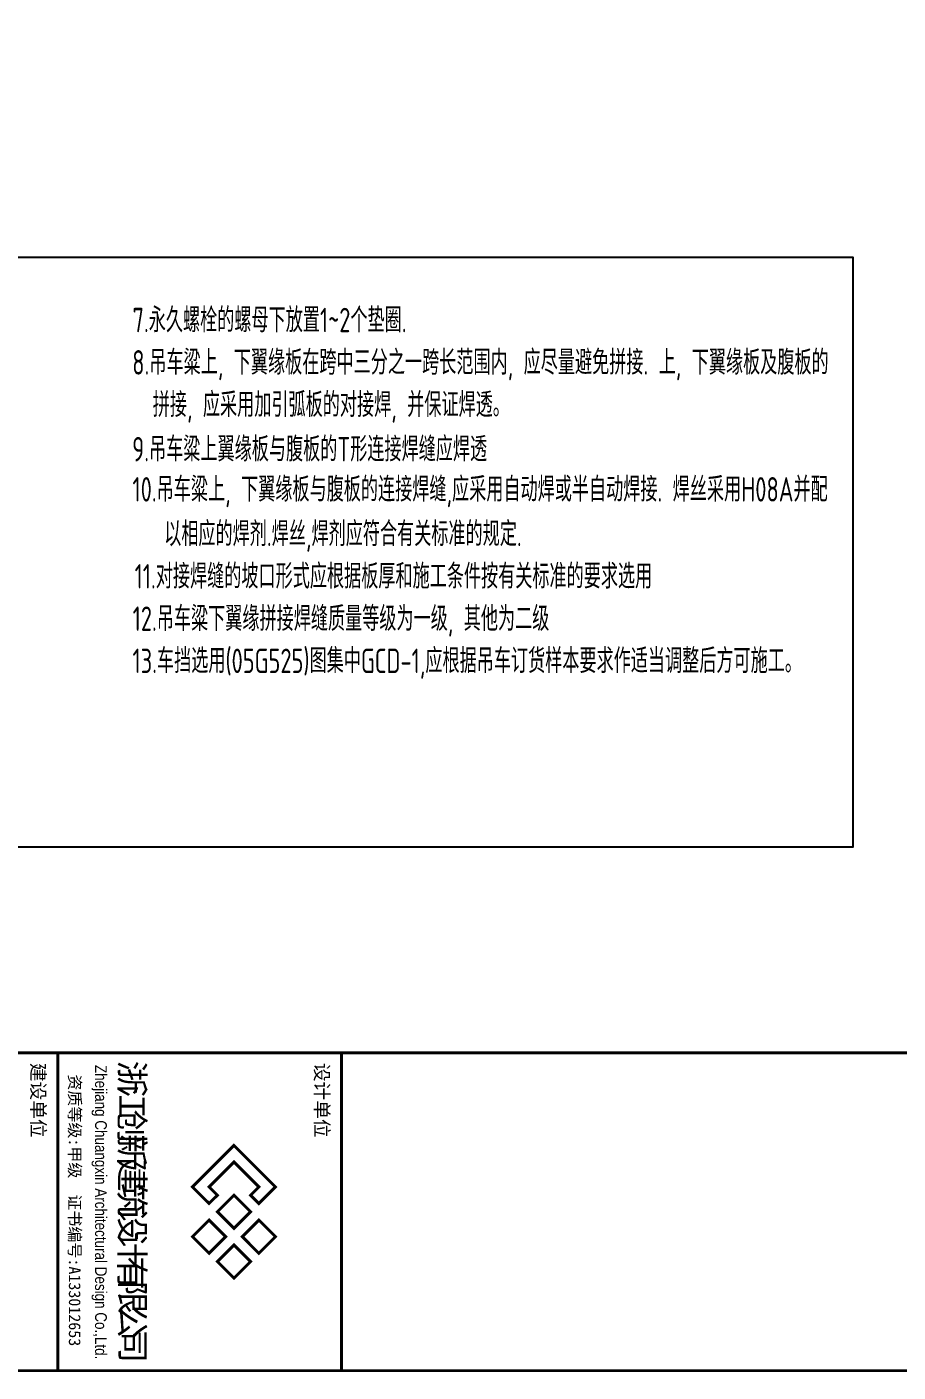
# Model space of a CAD drawing. Extents: x 447413 to 2975780, y -1432727 to 1301644.
# Drawn here: x 2652848 to 2679567, y -145032 to -103759 of the extents above; entities that cross this region are included whole.
import ezdxf
from ezdxf.enums import TextEntityAlignment as Align

# ---------------------------------------------------------------- set-up
doc = ezdxf.new("R2010")
doc.units = 0
doc.header["$LTSCALE"] = 1000
doc.header["$MEASUREMENT"] = 0
doc.linetypes.add('CONTINOUS', pattern=[0])
doc.layers.add('TEXT', color=6, linetype='Continuous')
doc.layers.add('图框', color=253, linetype='Continuous')
doc.layers.add('辅助层', color=175, linetype='CONTINOUS', plot=False)
doc.styles.add('_HZTXT', font='tssdeng.shx', dxfattribs={"width": 0.7, "bigfont": 'HZTXT.shx'})
doc.styles.add('Arial', font='ARIALN.TTF')
doc.styles.add('cx_biaoti', font='')
doc.styles.add('YT', font='FZYTK.TTF')
doc.styles.get('cx_biaoti').set_extended_font_data('SimSun')

# ---------------------------------------------------------------- blocks, each defined once
blk = doc.blocks.new('A$C6B0021A6')
at = {"layer": '图框', "color": 153, "const_width": 58, "elevation": -84000}
for points in [[(111420, 1020), (2520, 1020), (2520, 83120), (111420, 83120)], [(111420, 83120), (117920, 83120), (117920, 1020), (111420, 1020)], [(111420, 30220), (117920, 30220), (117920, 1020), (111420, 1020)]]:
    blk.add_lwpolyline(points, close=True, dxfattribs=at)
at = {"layer": '图框', "color": 5, "const_width": 60, "elevation": -84000}
blk.add_lwpolyline([(114500, 28529), (114161, 28869), (113312, 28020), (114161, 27171), (114500, 27511), (114331, 27681), (114161, 27511), (113652, 28020), (114161, 28529), (114331, 28359)], close=True, dxfattribs=at)
at = {"layer": '图框', "color": 1, "const_width": 60, "elevation": -84000}
for points in [[(114840, 28529), (115179, 28190), (115519, 28529), (115179, 28869)], [(114331, 28020), (114670, 27681), (115009, 28020), (114670, 28359)], [(115349, 28020), (115688, 27681), (116028, 28020), (115688, 28359)], [(114840, 27511), (115179, 27171), (115519, 27511), (115179, 27850)]]:
    blk.add_lwpolyline(points, close=True, dxfattribs=at)
at = {"layer": '图框', "color": 153, "const_width": 58, "elevation": -84000}
blk.add_lwpolyline([(111420, 24420), (117920, 24420)], dxfattribs=at)
at = {"layer": '图框', "color": 153, "style": 'cx_biaoti'}
for s, p in [('设计单位', (111624, 29678, -84000)), ('建设单位', (111624, 23878, -84000))]:
    blk.add_text(s, height=280, dxfattribs=at).set_placement(p)
at = {"layer": '图框', "color": 153}
for s, height, style, p in [('浙', 500, 'YT', (111920, 25945, -84000)), ('江', 500, 'YT', (112420, 25945, -84000)), ('创', 500, 'YT', (112920, 25945, -84000)), ('新', 500, 'YT', (113420, 25945, -84000)), ('建', 500, 'YT', (113920, 25945, -84000)), ('筑', 500, 'YT', (114420, 25945, -84000)), ('设', 500, 'YT', (114920, 25945, -84000)), ('计', 500, 'YT', (115420, 25945, -84000)), ('有', 500, 'YT', (115920, 25945, -84000)), ('限', 500, 'YT', (116420, 25945, -84000)), ('公', 500, 'YT', (116920, 25945, -84000)), ('司', 500, 'YT', (117420, 25945, -84000)), (' Zhejiang Chuangxin Architectural Design Co.,Ltd.', 240, 'Arial', (114640, 25270, -84000)), ('资质等级:甲级  证书编号:A133012653', 240, 'cx_biaoti', (114640, 24770, -84000))]:
    blk.add_text(s, height=height, dxfattribs=dict(at, style=style)).set_placement(p, align=Align.MIDDLE)

msp = doc.modelspace()

# ---------------------------------------------------------------- linework, layer by layer
at = {"layer": '辅助层', "elevation": 252000}
msp.add_lwpolyline([(2629017.7, -110821), (2678179.1, -110821), (2678179.1, -128923.5), (2629017.7, -128923.5)], close=True, dxfattribs=at)

# ---------------------------------------------------------------- block references
at = {"xscale": 1.5, "yscale": 1.5, "zscale": 1.5, "rotation": 270}
msp.add_blockref('A$C6B0021A6', (2617168.3, 31891.5, 252000), dxfattribs=at)

# ---------------------------------------------------------------- texts
at = {"layer": 'TEXT', "style": '_HZTXT', "width": 0.7}
for s, p in [('7.永久螺栓的螺母下放置1~2个垫圈.', (2656087.2, -113127.7, 252000)), ('8.吊车粱上, 下翼缘板在跨中三分之一跨长范围内, 应尽量避免拼接. 上, 下翼缘板及腹板的', (2656077.7, -114427.7, 252000)), ('  拼接, 应采用加引弧板的对接焊, 并保证焊透。', (2656069.2, -115727.7, 252000)), ('9.吊车粱上翼缘板与腹板的T形连接焊缝应焊透 ', (2656077.7, -117091, 252000)), ('10.吊车粱上, 下翼缘板与腹板的连接焊缝,应采用自动焊或半自动焊接. 焊丝采用H08A并配', (2656085.8, -118323.1, 252000)), ('  以相应的焊剂.焊丝,焊剂应符合有关标准的规定.', (2656420.3, -119691, 252000)), ('11.对接焊缝的坡口形式应根据板厚和施工条件按有关标准的要求选用 ', (2656151.5, -120991, 252000)), ('12.吊车粱下翼缘拼接焊缝质量等级为一级, 其他为二级 ', (2656091.4, -122291, 252000)), ('13.车挡选用(05G525)图集中GCD-1,应根据吊车订货样本要求作适当调整后方可施工。', (2656087.3, -123584.5, 252000))]:
    msp.add_text(s, height=750, dxfattribs=at).set_placement(p)

doc.saveas('drawing.dxf')
